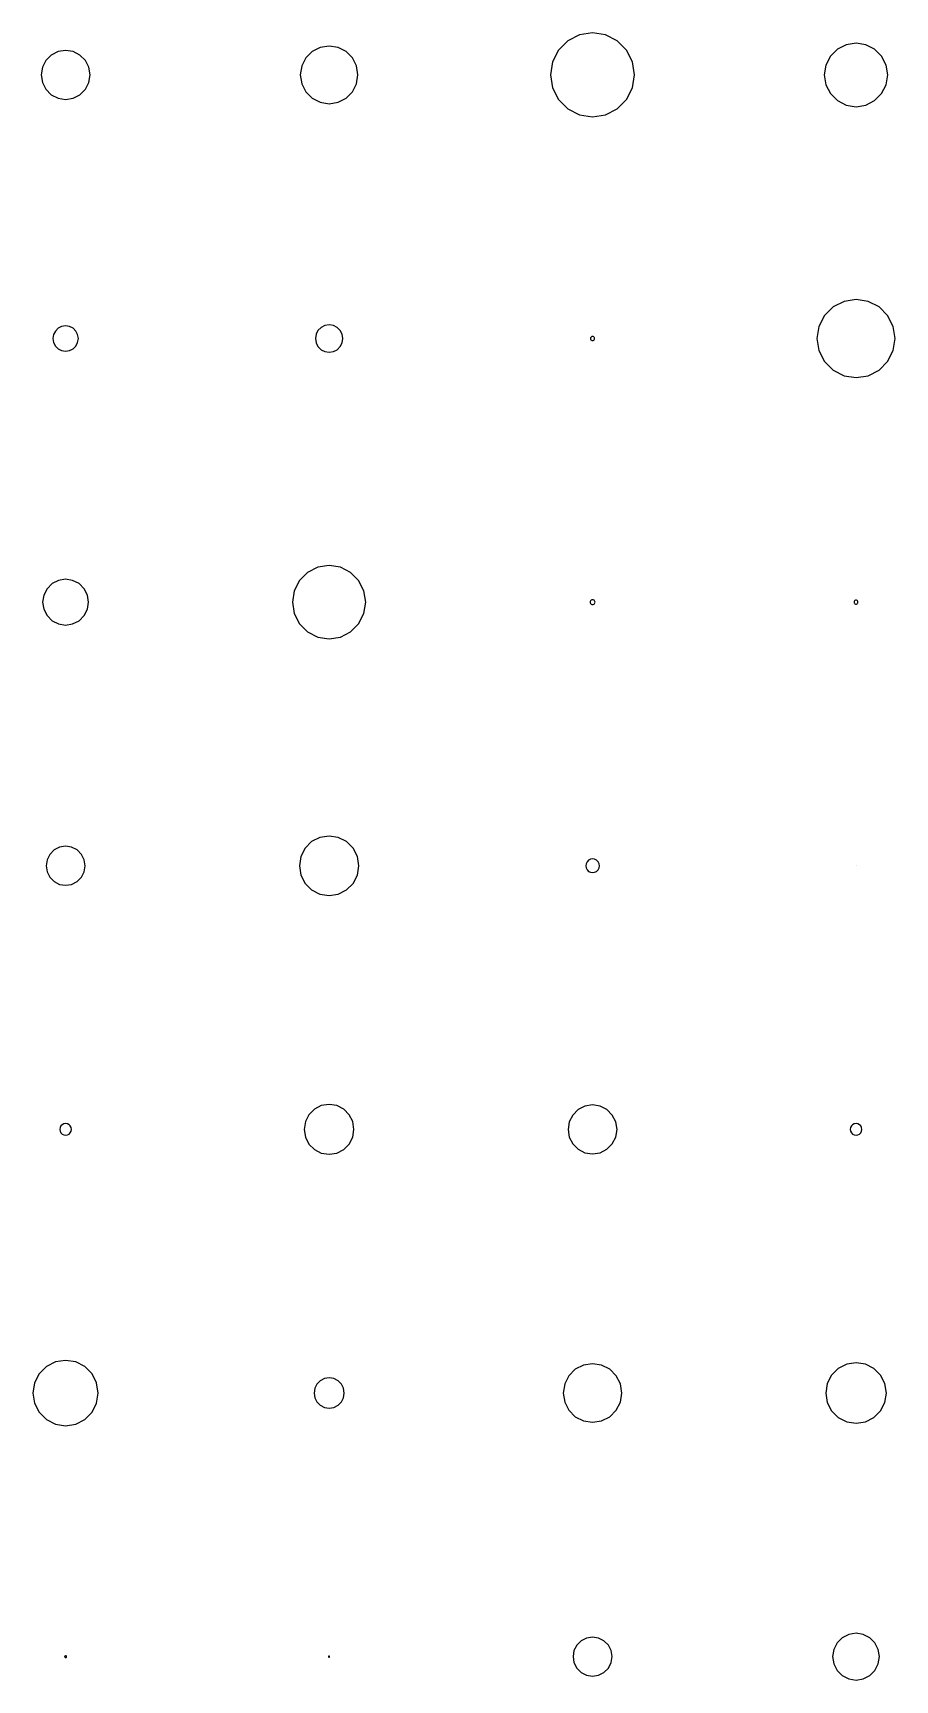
# Model space of a CAD drawing. Header units: metres. Extents: x -318 to 327, y -235 to 244.
# Drawn here: x -61.2 to -2.3, y -232.6 to -120.1 of the extents above; entities that cross this region are included whole.
import ezdxf

# ---------------------------------------------------------------- set-up
doc = ezdxf.new("R2010")
doc.units = ezdxf.units.M

msp = doc.modelspace()

# ---------------------------------------------------------------- linework, layer by layer
for p, q in [((-23.89, -120.27, -415.69), (-24.68, -120.68, -415.69)), ((-23, -120.13, -415.69), (-23.89, -120.27, -415.69)), ((-22.11, -120.27, -415.69), (-23, -120.13, -415.69)), ((-21.32, -120.68, -415.69), (-22.11, -120.27, -415.69)), ((-59.52, -121.41, -415.69), (-59.98, -121.65, -415.69)), ((-59, -121.33, -415.69), (-59.52, -121.41, -415.69)), ((-58.48, -121.41, -415.69), (-59, -121.33, -415.69)), ((-58.02, -121.65, -415.69), (-58.48, -121.41, -415.69)), ((-42.16, -121.41, -415.69), (-42.59, -121.84, -415.69)), ((-41.61, -121.13, -415.69), (-42.16, -121.41, -415.69)), ((-41, -121.03, -415.69), (-41.61, -121.13, -415.69)), ((-40.39, -121.13, -415.69), (-41, -121.03, -415.69)), ((-39.84, -121.41, -415.69), (-40.39, -121.13, -415.69)), ((-39.41, -121.84, -415.69), (-39.84, -121.41, -415.69)), ((-25.32, -121.32, -415.69), (-25.73, -122.11, -415.69)), ((-24.68, -120.68, -415.69), (-25.32, -121.32, -415.69)), ((-20.68, -121.32, -415.69), (-21.32, -120.68, -415.69)), ((-20.27, -122.11, -415.69), (-20.68, -121.32, -415.69)), ((-6.27, -121.25, -415.69), (-6.75, -121.73, -415.69)), ((-5.67, -120.94, -415.69), (-6.27, -121.25, -415.69)), ((-5, -120.83, -415.69), (-5.67, -120.94, -415.69)), ((-4.33, -120.94, -415.69), (-5, -120.83, -415.69)), ((-3.73, -121.25, -415.69), (-4.33, -120.94, -415.69)), ((-3.25, -121.73, -415.69), (-3.73, -121.25, -415.69)), ((-60.59, -122.48, -415.69), (-60.67, -123, -415.69)), ((-60.35, -122.02, -415.69), (-60.59, -122.48, -415.69)), ((-59.98, -121.65, -415.69), (-60.35, -122.02, -415.69)), ((-57.65, -122.02, -415.69), (-58.02, -121.65, -415.69)), ((-57.41, -122.48, -415.69), (-57.65, -122.02, -415.69)), ((-57.33, -123, -415.69), (-57.41, -122.48, -415.69)), ((-42.87, -122.39, -415.69), (-42.97, -123, -415.69)), ((-42.59, -121.84, -415.69), (-42.87, -122.39, -415.69)), ((-39.13, -122.39, -415.69), (-39.41, -121.84, -415.69)), ((-39.03, -123, -415.69), (-39.13, -122.39, -415.69)), ((-25.73, -122.11, -415.69), (-25.87, -123, -415.69)), ((-20.13, -123, -415.69), (-20.27, -122.11, -415.69)), ((-7.06, -122.33, -415.69), (-7.17, -123, -415.69)), ((-6.75, -121.73, -415.69), (-7.06, -122.33, -415.69)), ((-2.94, -122.33, -415.69), (-3.25, -121.73, -415.69)), ((-2.83, -123, -415.69), (-2.94, -122.33, -415.69)), ((-60.67, -123, -415.69), (-60.59, -123.52, -415.69)), ((-60.59, -123.52, -415.69), (-60.35, -123.98, -415.69)), ((-57.65, -123.98, -415.69), (-57.41, -123.52, -415.69)), ((-57.41, -123.52, -415.69), (-57.33, -123, -415.69)), ((-42.97, -123, -415.69), (-42.87, -123.61, -415.69)), ((-42.87, -123.61, -415.69), (-42.59, -124.16, -415.69)), ((-39.41, -124.16, -415.69), (-39.13, -123.61, -415.69)), ((-39.13, -123.61, -415.69), (-39.03, -123, -415.69)), ((-25.87, -123, -415.69), (-25.73, -123.89, -415.69)), ((-20.27, -123.89, -415.69), (-20.13, -123, -415.69)), ((-7.17, -123, -415.69), (-7.06, -123.67, -415.69)), ((-7.06, -123.67, -415.69), (-6.75, -124.27, -415.69)), ((-3.25, -124.27, -415.69), (-2.94, -123.67, -415.69)), ((-2.94, -123.67, -415.69), (-2.83, -123, -415.69)), ((-60.35, -123.98, -415.69), (-59.98, -124.35, -415.69)), ((-59.98, -124.35, -415.69), (-59.52, -124.59, -415.69)), ((-59.52, -124.59, -415.69), (-59, -124.67, -415.69)), ((-59, -124.67, -415.69), (-58.48, -124.59, -415.69)), ((-58.48, -124.59, -415.69), (-58.02, -124.35, -415.69)), ((-58.02, -124.35, -415.69), (-57.65, -123.98, -415.69)), ((-42.59, -124.16, -415.69), (-42.16, -124.59, -415.69)), ((-42.16, -124.59, -415.69), (-41.61, -124.87, -415.69)), ((-40.39, -124.87, -415.69), (-39.84, -124.59, -415.69)), ((-39.84, -124.59, -415.69), (-39.41, -124.16, -415.69)), ((-25.73, -123.89, -415.69), (-25.32, -124.68, -415.69)), ((-25.32, -124.68, -415.69), (-24.68, -125.32, -415.69)), ((-21.32, -125.32, -415.69), (-20.68, -124.68, -415.69)), ((-20.68, -124.68, -415.69), (-20.27, -123.89, -415.69)), ((-6.75, -124.27, -415.69), (-6.27, -124.75, -415.69)), ((-6.27, -124.75, -415.69), (-5.67, -125.06, -415.69)), ((-4.33, -125.06, -415.69), (-3.73, -124.75, -415.69)), ((-3.73, -124.75, -415.69), (-3.25, -124.27, -415.69)), ((-41.61, -124.87, -415.69), (-41, -124.97, -415.69)), ((-41, -124.97, -415.69), (-40.39, -124.87, -415.69)), ((-24.68, -125.32, -415.69), (-23.89, -125.73, -415.69)), ((-23.89, -125.73, -415.69), (-23, -125.87, -415.69)), ((-23, -125.87, -415.69), (-22.11, -125.73, -415.69)), ((-22.11, -125.73, -415.69), (-21.32, -125.32, -415.69)), ((-5.67, -125.06, -415.69), (-5, -125.17, -415.69)), ((-5, -125.17, -415.69), (-4.33, -125.06, -415.69)), ((-5, -138.33, -415.69), (-5.82, -138.46, -415.69)), ((-4.18, -138.46, -415.69), (-5, -138.33, -415.69)), ((-7.16, -139.43, -415.69), (-7.54, -140.18, -415.69)), ((-6.57, -138.84, -415.69), (-7.16, -139.43, -415.69)), ((-5.82, -138.46, -415.69), (-6.57, -138.84, -415.69)), ((-3.43, -138.84, -415.69), (-4.18, -138.46, -415.69)), ((-2.84, -139.43, -415.69), (-3.43, -138.84, -415.69)), ((-2.46, -140.18, -415.69), (-2.84, -139.43, -415.69)), ((-59.7, -140.49, -415.69), (-59.82, -140.73, -415.69)), ((-59.51, -140.3, -415.69), (-59.7, -140.49, -415.69)), ((-59.27, -140.18, -415.69), (-59.51, -140.3, -415.69)), ((-59, -140.13, -415.69), (-59.27, -140.18, -415.69)), ((-58.73, -140.18, -415.69), (-59, -140.13, -415.69)), ((-58.49, -140.3, -415.69), (-58.73, -140.18, -415.69)), ((-58.3, -140.49, -415.69), (-58.49, -140.3, -415.69)), ((-58.18, -140.73, -415.69), (-58.3, -140.49, -415.69)), ((-41.76, -140.45, -415.69), (-41.89, -140.71, -415.69)), ((-41.55, -140.24, -415.69), (-41.76, -140.45, -415.69)), ((-41.29, -140.11, -415.69), (-41.55, -140.24, -415.69)), ((-41, -140.07, -415.69), (-41.29, -140.11, -415.69)), ((-40.71, -140.11, -415.69), (-41, -140.07, -415.69)), ((-40.45, -140.24, -415.69), (-40.71, -140.11, -415.69)), ((-40.24, -140.45, -415.69), (-40.45, -140.24, -415.69)), ((-40.11, -140.71, -415.69), (-40.24, -140.45, -415.69)), ((-7.54, -140.18, -415.69), (-7.67, -141, -415.69)), ((-2.33, -141, -415.69), (-2.46, -140.18, -415.69)), ((-59.82, -140.73, -415.69), (-59.87, -141, -415.69)), ((-59.87, -141, -415.69), (-59.82, -141.27, -415.69)), ((-59.82, -141.27, -415.69), (-59.7, -141.51, -415.69)), ((-59.7, -141.51, -415.69), (-59.51, -141.7, -415.69)), ((-59.51, -141.7, -415.69), (-59.27, -141.82, -415.69)), ((-58.73, -141.82, -415.69), (-58.49, -141.7, -415.69)), ((-58.49, -141.7, -415.69), (-58.3, -141.51, -415.69)), ((-58.3, -141.51, -415.69), (-58.18, -141.27, -415.69)), ((-58.13, -141, -415.69), (-58.18, -140.73, -415.69)), ((-58.18, -141.27, -415.69), (-58.13, -141, -415.69)), ((-41.89, -140.71, -415.69), (-41.93, -141, -415.69)), ((-41.93, -141, -415.69), (-41.89, -141.29, -415.69)), ((-41.89, -141.29, -415.69), (-41.76, -141.55, -415.69)), ((-41.76, -141.55, -415.69), (-41.55, -141.76, -415.69)), ((-40.45, -141.76, -415.69), (-40.24, -141.55, -415.69)), ((-40.24, -141.55, -415.69), (-40.11, -141.29, -415.69)), ((-40.07, -141, -415.69), (-40.11, -140.71, -415.69)), ((-40.11, -141.29, -415.69), (-40.07, -141, -415.69)), ((-23.11, -140.92, -415.69), (-23.13, -140.96, -415.69)), ((-23.13, -140.96, -415.69), (-23.13, -141, -415.69)), ((-23.13, -141, -415.69), (-23.13, -141.04, -415.69)), ((-23.13, -141.04, -415.69), (-23.11, -141.08, -415.69)), ((-23.08, -140.89, -415.69), (-23.11, -140.92, -415.69)), ((-23.11, -141.08, -415.69), (-23.08, -141.11, -415.69)), ((-23.04, -140.87, -415.69), (-23.08, -140.89, -415.69)), ((-23.08, -141.11, -415.69), (-23.04, -141.13, -415.69)), ((-23, -140.87, -415.69), (-23.04, -140.87, -415.69)), ((-23.04, -141.13, -415.69), (-23, -141.13, -415.69)), ((-22.96, -140.87, -415.69), (-23, -140.87, -415.69)), ((-23, -141.13, -415.69), (-22.96, -141.13, -415.69)), ((-22.92, -140.89, -415.69), (-22.96, -140.87, -415.69)), ((-22.96, -141.13, -415.69), (-22.92, -141.11, -415.69)), ((-22.89, -140.92, -415.69), (-22.92, -140.89, -415.69)), ((-22.92, -141.11, -415.69), (-22.89, -141.08, -415.69)), ((-22.87, -140.96, -415.69), (-22.89, -140.92, -415.69)), ((-22.89, -141.08, -415.69), (-22.87, -141.04, -415.69)), ((-22.87, -141, -415.69), (-22.87, -140.96, -415.69)), ((-22.87, -141.04, -415.69), (-22.87, -141, -415.69)), ((-7.67, -141, -415.69), (-7.54, -141.82, -415.69)), ((-2.46, -141.82, -415.69), (-2.33, -141, -415.69)), ((-59.27, -141.82, -415.69), (-59, -141.87, -415.69)), ((-59, -141.87, -415.69), (-58.73, -141.82, -415.69)), ((-41.55, -141.76, -415.69), (-41.29, -141.89, -415.69)), ((-41.29, -141.89, -415.69), (-41, -141.93, -415.69)), ((-41, -141.93, -415.69), (-40.71, -141.89, -415.69)), ((-40.71, -141.89, -415.69), (-40.45, -141.76, -415.69)), ((-7.54, -141.82, -415.69), (-7.16, -142.57, -415.69)), ((-7.16, -142.57, -415.69), (-6.57, -143.16, -415.69)), ((-3.43, -143.16, -415.69), (-2.84, -142.57, -415.69)), ((-2.84, -142.57, -415.69), (-2.46, -141.82, -415.69)), ((-6.57, -143.16, -415.69), (-5.82, -143.54, -415.69)), ((-5.82, -143.54, -415.69), (-5, -143.67, -415.69)), ((-5, -143.67, -415.69), (-4.18, -143.54, -415.69)), ((-4.18, -143.54, -415.69), (-3.43, -143.16, -415.69)), ((-59, -157.43, -415.69), (-59.48, -157.51, -415.69)), ((-58.52, -157.51, -415.69), (-59, -157.43, -415.69)), ((-42.47, -156.98, -415.69), (-43.02, -157.53, -415.69)), ((-41.77, -156.62, -415.69), (-42.47, -156.98, -415.69)), ((-41, -156.5, -415.69), (-41.77, -156.62, -415.69)), ((-40.23, -156.62, -415.69), (-41, -156.5, -415.69)), ((-39.53, -156.98, -415.69), (-40.23, -156.62, -415.69)), ((-38.98, -157.53, -415.69), (-39.53, -156.98, -415.69)), ((-60.49, -158.52, -415.69), (-60.57, -159, -415.69)), ((-60.27, -158.08, -415.69), (-60.49, -158.52, -415.69)), ((-59.92, -157.73, -415.69), (-60.27, -158.08, -415.69)), ((-59.48, -157.51, -415.69), (-59.92, -157.73, -415.69)), ((-58.08, -157.73, -415.69), (-58.52, -157.51, -415.69)), ((-57.73, -158.08, -415.69), (-58.08, -157.73, -415.69)), ((-57.51, -158.52, -415.69), (-57.73, -158.08, -415.69)), ((-57.43, -159, -415.69), (-57.51, -158.52, -415.69)), ((-43.38, -158.23, -415.69), (-43.5, -159, -415.69)), ((-43.02, -157.53, -415.69), (-43.38, -158.23, -415.69)), ((-38.62, -158.23, -415.69), (-38.98, -157.53, -415.69)), ((-38.5, -159, -415.69), (-38.62, -158.23, -415.69)), ((-60.57, -159, -415.69), (-60.49, -159.48, -415.69)), ((-60.49, -159.48, -415.69), (-60.27, -159.92, -415.69)), ((-57.73, -159.92, -415.69), (-57.51, -159.48, -415.69)), ((-57.51, -159.48, -415.69), (-57.43, -159, -415.69)), ((-43.5, -159, -415.69), (-43.38, -159.77, -415.69)), ((-38.62, -159.77, -415.69), (-38.5, -159, -415.69)), ((-23.16, -158.95, -415.69), (-23.17, -159, -415.69)), ((-23.17, -159, -415.69), (-23.16, -159.05, -415.69)), ((-23.13, -158.9, -415.69), (-23.16, -158.95, -415.69)), ((-23.16, -159.05, -415.69), (-23.13, -159.1, -415.69)), ((-23.1, -158.87, -415.69), (-23.13, -158.9, -415.69)), ((-23.13, -159.1, -415.69), (-23.1, -159.13, -415.69)), ((-23.05, -158.84, -415.69), (-23.1, -158.87, -415.69)), ((-23.1, -159.13, -415.69), (-23.05, -159.16, -415.69)), ((-23, -158.83, -415.69), (-23.05, -158.84, -415.69)), ((-23.05, -159.16, -415.69), (-23, -159.17, -415.69)), ((-22.95, -158.84, -415.69), (-23, -158.83, -415.69)), ((-23, -159.17, -415.69), (-22.95, -159.16, -415.69)), ((-22.9, -158.87, -415.69), (-22.95, -158.84, -415.69)), ((-22.95, -159.16, -415.69), (-22.9, -159.13, -415.69)), ((-22.87, -158.9, -415.69), (-22.9, -158.87, -415.69)), ((-22.9, -159.13, -415.69), (-22.87, -159.1, -415.69)), ((-22.84, -158.95, -415.69), (-22.87, -158.9, -415.69)), ((-22.87, -159.1, -415.69), (-22.84, -159.05, -415.69)), ((-22.83, -159, -415.69), (-22.84, -158.95, -415.69)), ((-22.84, -159.05, -415.69), (-22.83, -159, -415.69)), ((-5.11, -158.92, -415.69), (-5.13, -158.96, -415.69)), ((-5.13, -158.96, -415.69), (-5.13, -159, -415.69)), ((-5.13, -159, -415.69), (-5.13, -159.04, -415.69)), ((-5.13, -159.04, -415.69), (-5.11, -159.08, -415.69)), ((-5.08, -158.89, -415.69), (-5.11, -158.92, -415.69)), ((-5.11, -159.08, -415.69), (-5.08, -159.11, -415.69)), ((-5.04, -158.87, -415.69), (-5.08, -158.89, -415.69)), ((-5.08, -159.11, -415.69), (-5.04, -159.13, -415.69)), ((-5, -158.87, -415.69), (-5.04, -158.87, -415.69)), ((-5.04, -159.13, -415.69), (-5, -159.13, -415.69)), ((-4.96, -158.87, -415.69), (-5, -158.87, -415.69)), ((-5, -159.13, -415.69), (-4.96, -159.13, -415.69)), ((-4.92, -158.89, -415.69), (-4.96, -158.87, -415.69)), ((-4.96, -159.13, -415.69), (-4.92, -159.11, -415.69)), ((-4.89, -158.92, -415.69), (-4.92, -158.89, -415.69)), ((-4.92, -159.11, -415.69), (-4.89, -159.08, -415.69)), ((-4.87, -158.96, -415.69), (-4.89, -158.92, -415.69)), ((-4.89, -159.08, -415.69), (-4.87, -159.04, -415.69)), ((-4.87, -159, -415.69), (-4.87, -158.96, -415.69)), ((-4.87, -159.04, -415.69), (-4.87, -159, -415.69)), ((-60.27, -159.92, -415.69), (-59.92, -160.27, -415.69)), ((-59.92, -160.27, -415.69), (-59.48, -160.49, -415.69)), ((-59.48, -160.49, -415.69), (-59, -160.57, -415.69)), ((-59, -160.57, -415.69), (-58.52, -160.49, -415.69)), ((-58.52, -160.49, -415.69), (-58.08, -160.27, -415.69)), ((-58.08, -160.27, -415.69), (-57.73, -159.92, -415.69)), ((-43.38, -159.77, -415.69), (-43.02, -160.47, -415.69)), ((-43.02, -160.47, -415.69), (-42.47, -161.02, -415.69)), ((-39.53, -161.02, -415.69), (-38.98, -160.47, -415.69)), ((-38.98, -160.47, -415.69), (-38.62, -159.77, -415.69)), ((-42.47, -161.02, -415.69), (-41.77, -161.38, -415.69)), ((-41.77, -161.38, -415.69), (-41, -161.5, -415.69)), ((-41, -161.5, -415.69), (-40.23, -161.38, -415.69)), ((-40.23, -161.38, -415.69), (-39.53, -161.02, -415.69)), ((-42.2, -175.35, -415.69), (-42.64, -175.8, -415.69)), ((-41.63, -175.07, -415.69), (-42.2, -175.35, -415.69)), ((-41, -174.97, -415.69), (-41.63, -175.07, -415.69)), ((-40.37, -175.07, -415.69), (-41, -174.97, -415.69)), ((-39.8, -175.35, -415.69), (-40.37, -175.07, -415.69)), ((-39.36, -175.8, -415.69), (-39.8, -175.35, -415.69)), ((-60.08, -176.22, -415.69), (-60.27, -176.59, -415.69)), ((-59.78, -175.92, -415.69), (-60.08, -176.22, -415.69)), ((-59.41, -175.73, -415.69), (-59.78, -175.92, -415.69)), ((-59, -175.67, -415.69), (-59.41, -175.73, -415.69)), ((-58.59, -175.73, -415.69), (-59, -175.67, -415.69)), ((-58.22, -175.92, -415.69), (-58.59, -175.73, -415.69)), ((-57.92, -176.22, -415.69), (-58.22, -175.92, -415.69)), ((-57.73, -176.59, -415.69), (-57.92, -176.22, -415.69)), ((-42.93, -176.37, -415.69), (-43.03, -177, -415.69)), ((-42.64, -175.8, -415.69), (-42.93, -176.37, -415.69)), ((-39.07, -176.37, -415.69), (-39.36, -175.8, -415.69)), ((-38.97, -177, -415.69), (-39.07, -176.37, -415.69)), ((-23.14, -176.56, -415.69), (-23.27, -176.62, -415.69)), ((-23, -176.53, -415.69), (-23.14, -176.56, -415.69)), ((-22.86, -176.56, -415.69), (-23, -176.53, -415.69)), ((-22.73, -176.62, -415.69), (-22.86, -176.56, -415.69)), ((-60.27, -176.59, -415.69), (-60.33, -177, -415.69)), ((-60.33, -177, -415.69), (-60.27, -177.41, -415.69)), ((-60.27, -177.41, -415.69), (-60.08, -177.78, -415.69)), ((-57.92, -177.78, -415.69), (-57.73, -177.41, -415.69)), ((-57.67, -177, -415.69), (-57.73, -176.59, -415.69)), ((-57.73, -177.41, -415.69), (-57.67, -177, -415.69)), ((-43.03, -177, -415.69), (-42.93, -177.63, -415.69)), ((-42.93, -177.63, -415.69), (-42.64, -178.2, -415.69)), ((-39.36, -178.2, -415.69), (-39.07, -177.63, -415.69)), ((-39.07, -177.63, -415.69), (-38.97, -177, -415.69)), ((-23.44, -176.86, -415.69), (-23.47, -177, -415.69)), ((-23.47, -177, -415.69), (-23.44, -177.14, -415.69)), ((-23.38, -176.73, -415.69), (-23.44, -176.86, -415.69)), ((-23.44, -177.14, -415.69), (-23.38, -177.27, -415.69)), ((-23.27, -176.62, -415.69), (-23.38, -176.73, -415.69)), ((-23.38, -177.27, -415.69), (-23.27, -177.38, -415.69)), ((-23.27, -177.38, -415.69), (-23.14, -177.44, -415.69)), ((-23.14, -177.44, -415.69), (-23, -177.47, -415.69)), ((-23, -177.47, -415.69), (-22.86, -177.44, -415.69)), ((-22.86, -177.44, -415.69), (-22.73, -177.38, -415.69)), ((-22.62, -176.73, -415.69), (-22.73, -176.62, -415.69)), ((-22.73, -177.38, -415.69), (-22.62, -177.27, -415.69)), ((-22.56, -176.86, -415.69), (-22.62, -176.73, -415.69)), ((-22.62, -177.27, -415.69), (-22.56, -177.14, -415.69)), ((-22.53, -177, -415.69), (-22.56, -176.86, -415.69)), ((-22.56, -177.14, -415.69), (-22.53, -177, -415.69)), ((-5, -177, -415.69), (-5, -177, -415.69)), ((-5, -177, -415.69), (-5, -177, -415.69)), ((-5, -177, -415.69), (-5, -177, -415.69)), ((-5, -177, -415.69), (-5, -177, -415.69)), ((-5, -177, -415.69), (-5, -177, -415.69)), ((-5, -177, -415.69), (-5, -177, -415.69)), ((-5, -177, -415.69), (-5, -177, -415.69)), ((-5, -177, -415.69), (-5, -177, -415.69)), ((-5, -177, -415.69), (-5, -177, -415.69)), ((-5, -177, -415.69), (-5, -177, -415.69)), ((-5, -177, -415.69), (-5, -177, -415.69)), ((-5, -177, -415.69), (-5, -177, -415.69)), ((-5, -177, -415.69), (-5, -177, -415.69)), ((-5, -177, -415.69), (-5, -177, -415.69)), ((-5, -177, -415.69), (-5, -177, -415.69)), ((-5, -177, -415.69), (-5, -177, -415.69)), ((-5, -177, -415.69), (-5, -177, -415.69)), ((-5, -177, -415.69), (-5, -177, -415.69)), ((-5, -177, -415.69), (-5, -177, -415.69)), ((-5, -177, -415.69), (-5, -177, -415.69)), ((-60.08, -177.78, -415.69), (-59.78, -178.08, -415.69)), ((-59.78, -178.08, -415.69), (-59.41, -178.27, -415.69)), ((-59.41, -178.27, -415.69), (-59, -178.33, -415.69)), ((-59, -178.33, -415.69), (-58.59, -178.27, -415.69)), ((-58.59, -178.27, -415.69), (-58.22, -178.08, -415.69)), ((-58.22, -178.08, -415.69), (-57.92, -177.78, -415.69)), ((-42.64, -178.2, -415.69), (-42.2, -178.65, -415.69)), ((-42.2, -178.65, -415.69), (-41.63, -178.93, -415.69)), ((-40.37, -178.93, -415.69), (-39.8, -178.65, -415.69)), ((-39.8, -178.65, -415.69), (-39.36, -178.2, -415.69)), ((-41.63, -178.93, -415.69), (-41, -179.03, -415.69)), ((-41, -179.03, -415.69), (-40.37, -178.93, -415.69)), ((-41.53, -193.38, -415.69), (-42, -193.62, -415.69)), ((-41, -193.3, -415.69), (-41.53, -193.38, -415.69)), ((-40.47, -193.38, -415.69), (-41, -193.3, -415.69)), ((-40, -193.62, -415.69), (-40.47, -193.38, -415.69)), ((-23.52, -193.41, -415.69), (-23.98, -193.65, -415.69)), ((-23, -193.33, -415.69), (-23.52, -193.41, -415.69)), ((-22.48, -193.41, -415.69), (-23, -193.33, -415.69)), ((-22.02, -193.65, -415.69), (-22.48, -193.41, -415.69)), ((-42.62, -194.47, -415.69), (-42.7, -195, -415.69)), ((-42.38, -194, -415.69), (-42.62, -194.47, -415.69)), ((-42, -193.62, -415.69), (-42.38, -194, -415.69)), ((-39.62, -194, -415.69), (-40, -193.62, -415.69)), ((-39.38, -194.47, -415.69), (-39.62, -194, -415.69)), ((-39.3, -195, -415.69), (-39.38, -194.47, -415.69)), ((-24.59, -194.48, -415.69), (-24.67, -195, -415.69)), ((-24.35, -194.02, -415.69), (-24.59, -194.48, -415.69)), ((-23.98, -193.65, -415.69), (-24.35, -194.02, -415.69)), ((-21.65, -194.02, -415.69), (-22.02, -193.65, -415.69)), ((-21.41, -194.48, -415.69), (-21.65, -194.02, -415.69)), ((-21.33, -195, -415.69), (-21.41, -194.48, -415.69)), ((-59.38, -194.88, -415.69), (-59.4, -195, -415.69)), ((-59.4, -195, -415.69), (-59.38, -195.12, -415.69)), ((-59.32, -194.76, -415.69), (-59.38, -194.88, -415.69)), ((-59.38, -195.12, -415.69), (-59.32, -195.24, -415.69)), ((-59.24, -194.68, -415.69), (-59.32, -194.76, -415.69)), ((-59.32, -195.24, -415.69), (-59.24, -195.32, -415.69)), ((-59.12, -194.62, -415.69), (-59.24, -194.68, -415.69)), ((-59.24, -195.32, -415.69), (-59.12, -195.38, -415.69)), ((-59, -194.6, -415.69), (-59.12, -194.62, -415.69)), ((-59.12, -195.38, -415.69), (-59, -195.4, -415.69)), ((-58.88, -194.62, -415.69), (-59, -194.6, -415.69)), ((-59, -195.4, -415.69), (-58.88, -195.38, -415.69)), ((-58.76, -194.68, -415.69), (-58.88, -194.62, -415.69)), ((-58.88, -195.38, -415.69), (-58.76, -195.32, -415.69)), ((-58.68, -194.76, -415.69), (-58.76, -194.68, -415.69)), ((-58.76, -195.32, -415.69), (-58.68, -195.24, -415.69)), ((-58.62, -194.88, -415.69), (-58.68, -194.76, -415.69)), ((-58.68, -195.24, -415.69), (-58.62, -195.12, -415.69)), ((-58.6, -195, -415.69), (-58.62, -194.88, -415.69)), ((-58.62, -195.12, -415.69), (-58.6, -195, -415.69)), ((-42.7, -195, -415.69), (-42.62, -195.53, -415.69)), ((-42.62, -195.53, -415.69), (-42.38, -196, -415.69)), ((-39.62, -196, -415.69), (-39.38, -195.53, -415.69)), ((-39.38, -195.53, -415.69), (-39.3, -195, -415.69)), ((-24.67, -195, -415.69), (-24.59, -195.52, -415.69)), ((-24.59, -195.52, -415.69), (-24.35, -195.98, -415.69)), ((-21.65, -195.98, -415.69), (-21.41, -195.52, -415.69)), ((-21.41, -195.52, -415.69), (-21.33, -195, -415.69)), ((-5.38, -194.88, -415.69), (-5.4, -195, -415.69)), ((-5.4, -195, -415.69), (-5.38, -195.12, -415.69)), ((-5.32, -194.76, -415.69), (-5.38, -194.88, -415.69)), ((-5.38, -195.12, -415.69), (-5.32, -195.24, -415.69)), ((-5.24, -194.68, -415.69), (-5.32, -194.76, -415.69)), ((-5.32, -195.24, -415.69), (-5.24, -195.32, -415.69)), ((-5.12, -194.62, -415.69), (-5.24, -194.68, -415.69)), ((-5.24, -195.32, -415.69), (-5.12, -195.38, -415.69)), ((-5, -194.6, -415.69), (-5.12, -194.62, -415.69)), ((-5.12, -195.38, -415.69), (-5, -195.4, -415.69)), ((-4.88, -194.62, -415.69), (-5, -194.6, -415.69)), ((-5, -195.4, -415.69), (-4.88, -195.38, -415.69)), ((-4.76, -194.68, -415.69), (-4.88, -194.62, -415.69)), ((-4.88, -195.38, -415.69), (-4.76, -195.32, -415.69)), ((-4.68, -194.76, -415.69), (-4.76, -194.68, -415.69)), ((-4.76, -195.32, -415.69), (-4.68, -195.24, -415.69)), ((-4.62, -194.88, -415.69), (-4.68, -194.76, -415.69)), ((-4.68, -195.24, -415.69), (-4.62, -195.12, -415.69)), ((-4.6, -195, -415.69), (-4.62, -194.88, -415.69)), ((-4.62, -195.12, -415.69), (-4.6, -195, -415.69)), ((-42.38, -196, -415.69), (-42, -196.38, -415.69)), ((-42, -196.38, -415.69), (-41.53, -196.62, -415.69)), ((-41.53, -196.62, -415.69), (-41, -196.7, -415.69)), ((-41, -196.7, -415.69), (-40.47, -196.62, -415.69)), ((-40.47, -196.62, -415.69), (-40, -196.38, -415.69)), ((-40, -196.38, -415.69), (-39.62, -196, -415.69)), ((-24.35, -195.98, -415.69), (-23.98, -196.35, -415.69)), ((-23.98, -196.35, -415.69), (-23.52, -196.59, -415.69)), ((-23.52, -196.59, -415.69), (-23, -196.67, -415.69)), ((-23, -196.67, -415.69), (-22.48, -196.59, -415.69)), ((-22.48, -196.59, -415.69), (-22.02, -196.35, -415.69)), ((-22.02, -196.35, -415.69), (-21.65, -195.98, -415.69)), ((-60.31, -211.19, -415.69), (-60.81, -211.69, -415.69)), ((-59.69, -210.88, -415.69), (-60.31, -211.19, -415.69)), ((-59, -210.77, -415.69), (-59.69, -210.88, -415.69)), ((-58.31, -210.88, -415.69), (-59, -210.77, -415.69)), ((-57.69, -211.19, -415.69), (-58.31, -210.88, -415.69)), ((-57.19, -211.69, -415.69), (-57.69, -211.19, -415.69)), ((-24.18, -211.38, -415.69), (-24.62, -211.82, -415.69)), ((-23.62, -211.1, -415.69), (-24.18, -211.38, -415.69)), ((-23, -211, -415.69), (-23.62, -211.1, -415.69)), ((-22.38, -211.1, -415.69), (-23, -211, -415.69)), ((-21.82, -211.38, -415.69), (-22.38, -211.1, -415.69)), ((-21.38, -211.82, -415.69), (-21.82, -211.38, -415.69)), ((-6.21, -211.33, -415.69), (-6.67, -211.79, -415.69)), ((-5.64, -211.03, -415.69), (-6.21, -211.33, -415.69)), ((-5, -210.93, -415.69), (-5.64, -211.03, -415.69)), ((-4.36, -211.03, -415.69), (-5, -210.93, -415.69)), ((-3.79, -211.33, -415.69), (-4.36, -211.03, -415.69)), ((-3.33, -211.79, -415.69), (-3.79, -211.33, -415.69)), ((-61.12, -212.31, -415.69), (-61.23, -213, -415.69)), ((-60.81, -211.69, -415.69), (-61.12, -212.31, -415.69)), ((-56.88, -212.31, -415.69), (-57.19, -211.69, -415.69)), ((-56.77, -213, -415.69), (-56.88, -212.31, -415.69)), ((-41.84, -212.39, -415.69), (-41.98, -212.68, -415.69)), ((-41.61, -212.16, -415.69), (-41.84, -212.39, -415.69)), ((-41.32, -212.02, -415.69), (-41.61, -212.16, -415.69)), ((-41, -211.97, -415.69), (-41.32, -212.02, -415.69)), ((-40.68, -212.02, -415.69), (-41, -211.97, -415.69)), ((-40.39, -212.16, -415.69), (-40.68, -212.02, -415.69)), ((-40.16, -212.39, -415.69), (-40.39, -212.16, -415.69)), ((-40.02, -212.68, -415.69), (-40.16, -212.39, -415.69)), ((-24.9, -212.38, -415.69), (-25, -213, -415.69)), ((-24.62, -211.82, -415.69), (-24.9, -212.38, -415.69)), ((-21.1, -212.38, -415.69), (-21.38, -211.82, -415.69)), ((-21, -213, -415.69), (-21.1, -212.38, -415.69)), ((-6.97, -212.36, -415.69), (-7.07, -213, -415.69)), ((-6.67, -211.79, -415.69), (-6.97, -212.36, -415.69)), ((-3.03, -212.36, -415.69), (-3.33, -211.79, -415.69)), ((-2.93, -213, -415.69), (-3.03, -212.36, -415.69)), ((-61.23, -213, -415.69), (-61.12, -213.69, -415.69)), ((-56.88, -213.69, -415.69), (-56.77, -213, -415.69)), ((-41.98, -212.68, -415.69), (-42.03, -213, -415.69)), ((-42.03, -213, -415.69), (-41.98, -213.32, -415.69)), ((-41.98, -213.32, -415.69), (-41.84, -213.61, -415.69)), ((-41.84, -213.61, -415.69), (-41.61, -213.84, -415.69)), ((-40.39, -213.84, -415.69), (-40.16, -213.61, -415.69)), ((-40.16, -213.61, -415.69), (-40.02, -213.32, -415.69)), ((-39.97, -213, -415.69), (-40.02, -212.68, -415.69)), ((-40.02, -213.32, -415.69), (-39.97, -213, -415.69)), ((-25, -213, -415.69), (-24.9, -213.62, -415.69)), ((-24.9, -213.62, -415.69), (-24.62, -214.18, -415.69)), ((-21.38, -214.18, -415.69), (-21.1, -213.62, -415.69)), ((-21.1, -213.62, -415.69), (-21, -213, -415.69)), ((-7.07, -213, -415.69), (-6.97, -213.64, -415.69)), ((-6.97, -213.64, -415.69), (-6.67, -214.21, -415.69)), ((-3.33, -214.21, -415.69), (-3.03, -213.64, -415.69)), ((-3.03, -213.64, -415.69), (-2.93, -213, -415.69)), ((-61.12, -213.69, -415.69), (-60.81, -214.31, -415.69)), ((-60.81, -214.31, -415.69), (-60.31, -214.81, -415.69)), ((-60.31, -214.81, -415.69), (-59.69, -215.12, -415.69)), ((-58.31, -215.12, -415.69), (-57.69, -214.81, -415.69)), ((-57.69, -214.81, -415.69), (-57.19, -214.31, -415.69)), ((-57.19, -214.31, -415.69), (-56.88, -213.69, -415.69)), ((-41.61, -213.84, -415.69), (-41.32, -213.98, -415.69)), ((-41.32, -213.98, -415.69), (-41, -214.03, -415.69)), ((-41, -214.03, -415.69), (-40.68, -213.98, -415.69)), ((-40.68, -213.98, -415.69), (-40.39, -213.84, -415.69)), ((-24.62, -214.18, -415.69), (-24.18, -214.62, -415.69)), ((-24.18, -214.62, -415.69), (-23.62, -214.9, -415.69)), ((-22.38, -214.9, -415.69), (-21.82, -214.62, -415.69)), ((-21.82, -214.62, -415.69), (-21.38, -214.18, -415.69)), ((-6.67, -214.21, -415.69), (-6.21, -214.67, -415.69)), ((-6.21, -214.67, -415.69), (-5.64, -214.97, -415.69)), ((-4.36, -214.97, -415.69), (-3.79, -214.67, -415.69)), ((-3.79, -214.67, -415.69), (-3.33, -214.21, -415.69)), ((-59.69, -215.12, -415.69), (-59, -215.23, -415.69)), ((-59, -215.23, -415.69), (-58.31, -215.12, -415.69)), ((-23.62, -214.9, -415.69), (-23, -215, -415.69)), ((-23, -215, -415.69), (-22.38, -214.9, -415.69)), ((-5.64, -214.97, -415.69), (-5, -215.07, -415.69)), ((-5, -215.07, -415.69), (-4.36, -214.97, -415.69)), ((-5, -229.4, -415.69), (-5.49, -229.48, -415.69)), ((-4.51, -229.48, -415.69), (-5, -229.4, -415.69)), ((-24.08, -230.22, -415.69), (-24.27, -230.59, -415.69)), ((-23.78, -229.92, -415.69), (-24.08, -230.22, -415.69)), ((-23.41, -229.73, -415.69), (-23.78, -229.92, -415.69)), ((-23, -229.67, -415.69), (-23.41, -229.73, -415.69)), ((-22.59, -229.73, -415.69), (-23, -229.67, -415.69)), ((-22.22, -229.92, -415.69), (-22.59, -229.73, -415.69)), ((-21.92, -230.22, -415.69), (-22.22, -229.92, -415.69)), ((-21.73, -230.59, -415.69), (-21.92, -230.22, -415.69)), ((-6.52, -230.51, -415.69), (-6.6, -231, -415.69)), ((-6.29, -230.06, -415.69), (-6.52, -230.51, -415.69)), ((-5.94, -229.71, -415.69), (-6.29, -230.06, -415.69)), ((-5.49, -229.48, -415.69), (-5.94, -229.71, -415.69)), ((-4.06, -229.71, -415.69), (-4.51, -229.48, -415.69)), ((-3.71, -230.06, -415.69), (-4.06, -229.71, -415.69)), ((-3.48, -230.51, -415.69), (-3.71, -230.06, -415.69)), ((-3.4, -231, -415.69), (-3.48, -230.51, -415.69)), ((-59.06, -230.98, -415.69), (-59.07, -231, -415.69)), ((-59.07, -231, -415.69), (-59.06, -231.02, -415.69)), ((-59.05, -230.96, -415.69), (-59.06, -230.98, -415.69)), ((-59.06, -231.02, -415.69), (-59.05, -231.04, -415.69)), ((-59.04, -230.95, -415.69), (-59.05, -230.96, -415.69)), ((-59.05, -231.04, -415.69), (-59.04, -231.05, -415.69)), ((-59.02, -230.94, -415.69), (-59.04, -230.95, -415.69)), ((-59.04, -231.05, -415.69), (-59.02, -231.06, -415.69)), ((-59, -230.93, -415.69), (-59.02, -230.94, -415.69)), ((-59.02, -231.06, -415.69), (-59, -231.07, -415.69)), ((-58.98, -230.94, -415.69), (-59, -230.93, -415.69)), ((-59, -231.07, -415.69), (-58.98, -231.06, -415.69)), ((-58.96, -230.95, -415.69), (-58.98, -230.94, -415.69)), ((-58.98, -231.06, -415.69), (-58.96, -231.05, -415.69)), ((-58.95, -230.96, -415.69), (-58.96, -230.95, -415.69)), ((-58.96, -231.05, -415.69), (-58.95, -231.04, -415.69)), ((-58.94, -230.98, -415.69), (-58.95, -230.96, -415.69)), ((-58.95, -231.04, -415.69), (-58.94, -231.02, -415.69)), ((-58.93, -231, -415.69), (-58.94, -230.98, -415.69)), ((-58.94, -231.02, -415.69), (-58.93, -231, -415.69)), ((-41.02, -230.97, -415.69), (-41.03, -230.98, -415.69)), ((-41.03, -230.98, -415.69), (-41.03, -230.99, -415.69)), ((-41.03, -230.99, -415.69), (-41.03, -231, -415.69)), ((-41.03, -231, -415.69), (-41.03, -231.01, -415.69)), ((-41.03, -231.01, -415.69), (-41.03, -231.02, -415.69)), ((-41.03, -231.02, -415.69), (-41.02, -231.03, -415.69)), ((-41.01, -230.97, -415.69), (-41.02, -230.97, -415.69)), ((-41.02, -231.03, -415.69), (-41.01, -231.03, -415.69)), ((-41, -230.97, -415.69), (-41.01, -230.97, -415.69)), ((-41.01, -231.03, -415.69), (-41, -231.03, -415.69)), ((-40.99, -230.97, -415.69), (-41, -230.97, -415.69)), ((-41, -231.03, -415.69), (-40.99, -231.03, -415.69)), ((-40.98, -230.97, -415.69), (-40.99, -230.97, -415.69)), ((-40.99, -231.03, -415.69), (-40.98, -231.03, -415.69)), ((-40.97, -230.98, -415.69), (-40.98, -230.97, -415.69)), ((-40.98, -231.03, -415.69), (-40.97, -231.02, -415.69)), ((-40.97, -230.99, -415.69), (-40.97, -230.98, -415.69)), ((-40.97, -231, -415.69), (-40.97, -230.99, -415.69)), ((-40.97, -231.01, -415.69), (-40.97, -231, -415.69)), ((-40.97, -231.02, -415.69), (-40.97, -231.01, -415.69)), ((-24.27, -230.59, -415.69), (-24.33, -231, -415.69)), ((-24.33, -231, -415.69), (-24.27, -231.41, -415.69)), ((-24.27, -231.41, -415.69), (-24.08, -231.78, -415.69)), ((-21.92, -231.78, -415.69), (-21.73, -231.41, -415.69)), ((-21.67, -231, -415.69), (-21.73, -230.59, -415.69)), ((-21.73, -231.41, -415.69), (-21.67, -231, -415.69)), ((-6.6, -231, -415.69), (-6.52, -231.49, -415.69)), ((-6.52, -231.49, -415.69), (-6.29, -231.94, -415.69)), ((-3.71, -231.94, -415.69), (-3.48, -231.49, -415.69)), ((-3.48, -231.49, -415.69), (-3.4, -231, -415.69)), ((-24.08, -231.78, -415.69), (-23.78, -232.08, -415.69)), ((-23.78, -232.08, -415.69), (-23.41, -232.27, -415.69)), ((-23.41, -232.27, -415.69), (-23, -232.33, -415.69)), ((-23, -232.33, -415.69), (-22.59, -232.27, -415.69)), ((-22.59, -232.27, -415.69), (-22.22, -232.08, -415.69)), ((-22.22, -232.08, -415.69), (-21.92, -231.78, -415.69)), ((-6.29, -231.94, -415.69), (-5.94, -232.29, -415.69)), ((-5.94, -232.29, -415.69), (-5.49, -232.52, -415.69)), ((-5.49, -232.52, -415.69), (-5, -232.6, -415.69)), ((-5, -232.6, -415.69), (-4.51, -232.52, -415.69)), ((-4.51, -232.52, -415.69), (-4.06, -232.29, -415.69)), ((-4.06, -232.29, -415.69), (-3.71, -231.94, -415.69))]:
    msp.add_line(p, q)

doc.saveas('drawing.dxf')
